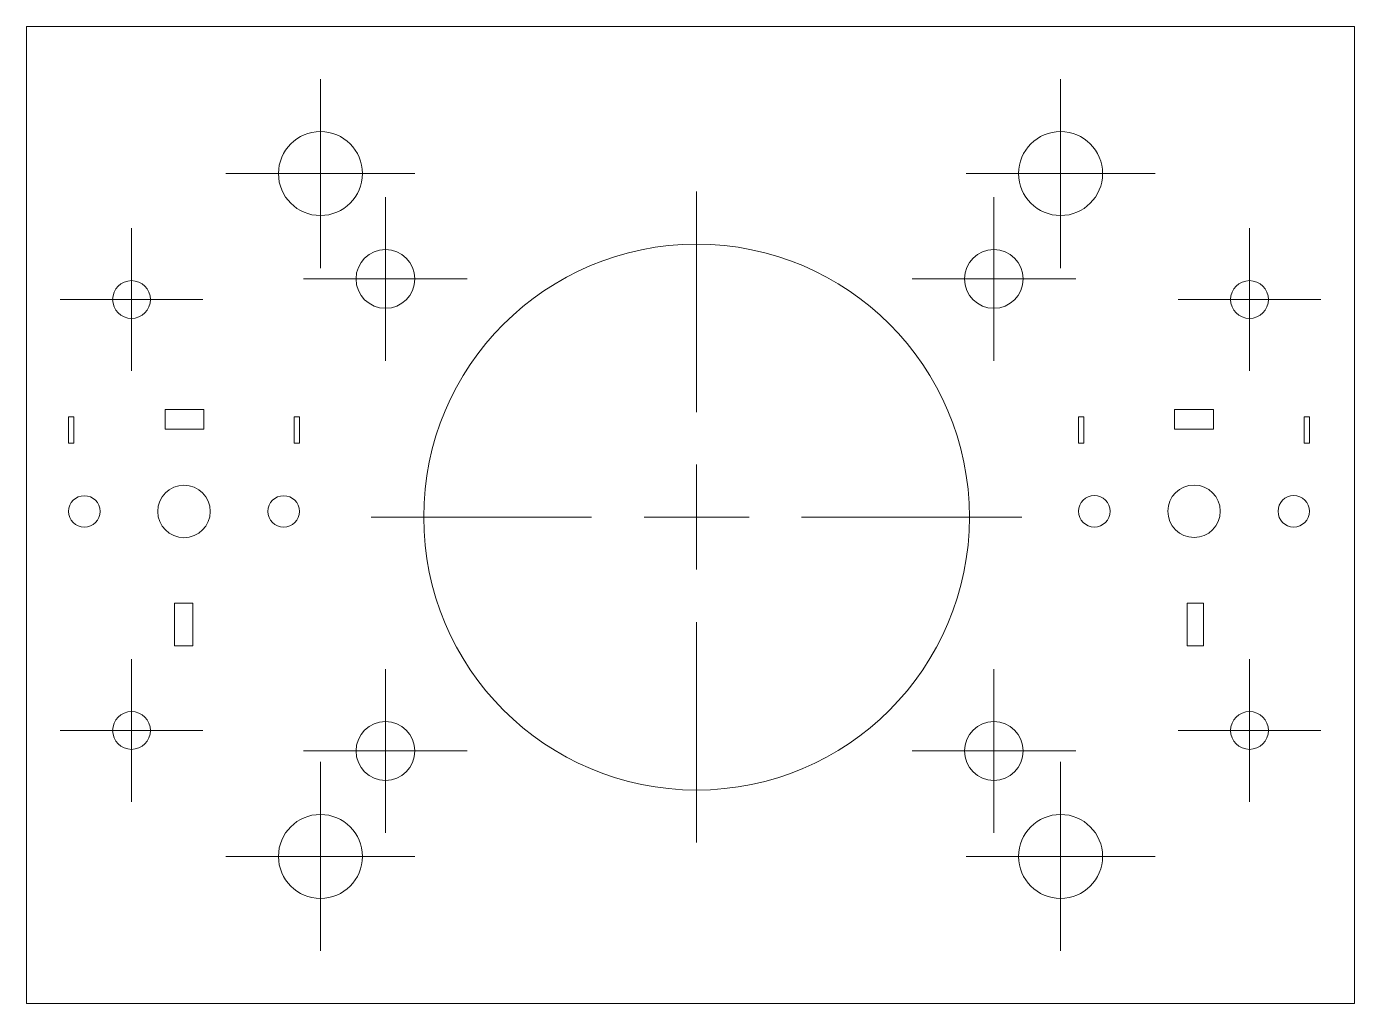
# Model space of a CAD drawing. Header units: millimetres. Extents: x 113.1 to 176.3, y 91.1 to 137.7.
import ezdxf

# ---------------------------------------------------------------- set-up
doc = ezdxf.new("R2010")
doc.units = ezdxf.units.MM

# ---------------------------------------------------------------- blocks, each defined once
blk = doc.blocks.new('SW_CENTERMARKSYMBOL_0')
at = {"color": 0, "linetype": 'Continuous', "lineweight": 0}
for p, q in [((0, 2.5), (0, 3.9)), ((0, 0), (0, 2.5)), ((-2.5, 0), (-3.9, 0)), ((0, 0), (-2.5, 0)), ((0, 0), (0, -2.5)), ((0, 0), (2.5, 0)), ((2.5, 0), (3.9, 0)), ((0, -2.5), (0, -3.9))]:
    blk.add_line(p, q, dxfattribs=at)
blk = doc.blocks.new('SW_CENTERMARKSYMBOL_1')
at = {"color": 0, "linetype": 'Continuous', "lineweight": 0}
for p, q in [((0, 2.5), (0, 3.9)), ((0, 0), (0, 2.5)), ((-2.5, 0), (-3.9, 0)), ((0, 0), (-2.5, 0)), ((0, 0), (0, -2.5)), ((0, 0), (2.5, 0)), ((2.5, 0), (3.9, 0)), ((0, -2.5), (0, -3.9))]:
    blk.add_line(p, q, dxfattribs=at)
blk = doc.blocks.new('SW_CENTERMARKSYMBOL_2')
at = {"color": 0, "linetype": 'Continuous', "lineweight": 0}
for p, q in [((0, 2.5), (0, 3.9)), ((0, 0), (0, 2.5)), ((-2.5, 0), (-3.9, 0)), ((0, 0), (-2.5, 0)), ((0, 0), (0, -2.5)), ((0, 0), (2.5, 0)), ((2.5, 0), (3.9, 0)), ((0, -2.5), (0, -3.9))]:
    blk.add_line(p, q, dxfattribs=at)
blk = doc.blocks.new('SW_CENTERMARKSYMBOL_3')
at = {"color": 0, "linetype": 'Continuous', "lineweight": 0}
for p, q in [((0, 2.5), (0, 3.9)), ((0, 0), (0, 2.5)), ((-2.5, 0), (-3.9, 0)), ((0, 0), (-2.5, 0)), ((0, 0), (0, -2.5)), ((0, 0), (2.5, 0)), ((2.5, 0), (3.9, 0)), ((0, -2.5), (0, -3.9))]:
    blk.add_line(p, q, dxfattribs=at)
blk = doc.blocks.new('SW_CENTERMARKSYMBOL_4')
at = {"color": 0, "linetype": 'Continuous', "lineweight": 0}
for p, q in [((0, 5), (0, 15.5)), ((0, 0), (0, 2.5)), ((-5, 0), (-15.5, 0)), ((0, 0), (-2.5, 0)), ((0, 0), (0, -2.5)), ((0, 0), (2.5, 0)), ((5, 0), (15.5, 0)), ((0, -5), (0, -15.5))]:
    blk.add_line(p, q, dxfattribs=at)
blk = doc.blocks.new('SW_CENTERMARKSYMBOL_5')
at = {"color": 0, "linetype": 'Continuous', "lineweight": 0}
for p, q in [((0, 2.5), (0, 3.4)), ((0, 0), (0, 2.5)), ((-2.5, 0), (-3.4, 0)), ((0, 0), (-2.5, 0)), ((0, 0), (0, -2.5)), ((0, 0), (2.5, 0)), ((2.5, 0), (3.4, 0)), ((0, -2.5), (0, -3.4))]:
    blk.add_line(p, q, dxfattribs=at)
blk = doc.blocks.new('SW_CENTERMARKSYMBOL_6')
at = {"color": 0, "linetype": 'Continuous', "lineweight": 0}
for p, q in [((0, 2.5), (0, 3.4)), ((0, 0), (0, 2.5)), ((-2.5, 0), (-3.4, 0)), ((0, 0), (-2.5, 0)), ((0, 0), (0, -2.5)), ((0, 0), (2.5, 0)), ((2.5, 0), (3.4, 0)), ((0, -2.5), (0, -3.4))]:
    blk.add_line(p, q, dxfattribs=at)
blk = doc.blocks.new('SW_CENTERMARKSYMBOL_7')
at = {"color": 0, "linetype": 'Continuous', "lineweight": 0}
for p, q in [((0, 2.5), (0, 3.4)), ((0, 0), (0, 2.5)), ((-2.5, 0), (-3.4, 0)), ((0, 0), (-2.5, 0)), ((0, 0), (0, -2.5)), ((0, 0), (2.5, 0)), ((2.5, 0), (3.4, 0)), ((0, -2.5), (0, -3.4))]:
    blk.add_line(p, q, dxfattribs=at)
blk = doc.blocks.new('SW_CENTERMARKSYMBOL_8')
at = {"color": 0, "linetype": 'Continuous', "lineweight": 0}
for p, q in [((0, 2.5), (0, 3.4)), ((0, 0), (0, 2.5)), ((-2.5, 0), (-3.4, 0)), ((0, 0), (-2.5, 0)), ((0, 0), (0, -2.5)), ((0, 0), (2.5, 0)), ((2.5, 0), (3.4, 0)), ((0, -2.5), (0, -3.4))]:
    blk.add_line(p, q, dxfattribs=at)
blk = doc.blocks.new('SW_CENTERMARKSYMBOL_9')
at = {"color": 0, "linetype": 'Continuous', "lineweight": 0}
for p, q in [((0, 2.5), (0, 4.5)), ((0, 0), (0, 2.5)), ((-2.5, 0), (-4.5, 0)), ((0, 0), (-2.5, 0)), ((0, 0), (0, -2.5)), ((0, 0), (2.5, 0)), ((2.5, 0), (4.5, 0)), ((0, -2.5), (0, -4.5))]:
    blk.add_line(p, q, dxfattribs=at)
blk = doc.blocks.new('SW_CENTERMARKSYMBOL_10')
at = {"color": 0, "linetype": 'Continuous', "lineweight": 0}
for p, q in [((0, 2.5), (0, 4.5)), ((0, 0), (0, 2.5)), ((-2.5, 0), (-4.5, 0)), ((0, 0), (-2.5, 0)), ((0, 0), (0, -2.5)), ((0, 0), (2.5, 0)), ((2.5, 0), (4.5, 0)), ((0, -2.5), (0, -4.5))]:
    blk.add_line(p, q, dxfattribs=at)
blk = doc.blocks.new('SW_CENTERMARKSYMBOL_11')
at = {"color": 0, "linetype": 'Continuous', "lineweight": 0}
for p, q in [((0, 2.5), (0, 4.5)), ((0, 0), (0, 2.5)), ((-2.5, 0), (-4.5, 0)), ((0, 0), (-2.5, 0)), ((0, 0), (0, -2.5)), ((0, 0), (2.5, 0)), ((2.5, 0), (4.5, 0)), ((0, -2.5), (0, -4.5))]:
    blk.add_line(p, q, dxfattribs=at)
blk = doc.blocks.new('SW_CENTERMARKSYMBOL_12')
at = {"color": 0, "linetype": 'Continuous', "lineweight": 0}
for p, q in [((0, 2.5), (0, 4.5)), ((0, 0), (0, 2.5)), ((-2.5, 0), (-4.5, 0)), ((0, 0), (-2.5, 0)), ((0, 0), (0, -2.5)), ((0, 0), (2.5, 0)), ((2.5, 0), (4.5, 0)), ((0, -2.5), (0, -4.5))]:
    blk.add_line(p, q, dxfattribs=at)

msp = doc.modelspace()

# ---------------------------------------------------------------- linework, layer by layer
at = {"color": 7, "linetype": 'Continuous', "lineweight": 15}
for p, q in [((113.066, 137.653), (113.066, 91.128)), ((176.327, 137.653), (113.066, 137.653)), ((176.327, 91.128), (176.327, 137.653)), ((115.316, 119.06), (115.066, 119.06)), ((115.066, 119.06), (115.066, 117.81)), ((115.316, 117.81), (115.316, 119.06)), ((121.512, 119.417), (119.671, 119.417)), ((119.671, 119.417), (119.671, 118.483)), ((121.512, 118.483), (121.512, 119.417)), ((126.066, 119.06), (125.816, 119.06)), ((125.816, 119.06), (125.816, 117.81)), ((126.066, 117.81), (126.066, 119.06)), ((163.437, 119.068), (163.187, 119.068)), ((163.187, 119.068), (163.187, 117.818)), ((163.437, 117.818), (163.437, 119.068)), ((169.615, 119.417), (167.762, 119.417)), ((167.762, 119.417), (167.762, 118.483)), ((169.615, 118.483), (169.615, 119.417)), ((174.187, 119.068), (173.937, 119.068)), ((173.937, 119.068), (173.937, 117.818)), ((174.187, 117.818), (174.187, 119.068)), ((119.671, 118.483), (121.512, 118.483)), ((167.762, 118.483), (169.615, 118.483)), ((115.066, 117.81), (115.316, 117.81)), ((125.816, 117.81), (126.066, 117.81)), ((163.187, 117.818), (163.437, 117.818)), ((173.937, 117.818), (174.187, 117.818)), ((120.993, 110.185), (120.112, 110.185)), ((120.112, 110.185), (120.112, 108.162)), ((120.993, 108.162), (120.993, 110.185)), ((169.142, 110.185), (168.359, 110.185)), ((168.359, 110.185), (168.359, 108.162)), ((169.142, 108.162), (169.142, 110.185)), ((120.112, 108.162), (120.993, 108.162)), ((168.359, 108.162), (169.142, 108.162)), ((113.066, 91.128), (176.327, 91.128))]:
    msp.add_line(p, q, dxfattribs=at)
for centre, radius in [((127.066, 130.653), 2), ((162.327, 130.653), 2), ((144.985, 114.29), 13), ((130.163, 125.634), 1.4), ((159.149, 125.634), 1.4), ((118.066, 124.653), 0.9), ((171.327, 124.653), 0.9), ((118.066, 104.128), 0.9), ((171.327, 104.128), 0.9), ((130.163, 103.151), 1.4), ((159.149, 103.151), 1.4), ((127.066, 98.128), 2), ((162.327, 98.128), 2)]:
    msp.add_circle(centre, radius, dxfattribs=at)
for points, knots in [([(121.817, 114.56), (121.817, 115.25), (121.256, 115.81), (120.566, 115.81), (119.876, 115.81), (119.316, 115.25), (119.316, 114.56)], [2, 2, 2, 2, 3, 3, 3, 4, 4, 4, 4]), ([(169.937, 114.568), (169.937, 115.258), (169.377, 115.818), (168.687, 115.818), (167.997, 115.818), (167.437, 115.258), (167.437, 114.568)], [2, 2, 2, 2, 3, 3, 3, 4, 4, 4, 4]), ([(116.566, 114.56), (116.566, 114.974), (116.231, 115.31), (115.817, 115.31), (115.402, 115.31), (115.066, 114.974), (115.066, 114.56)], [2, 2, 2, 2, 3, 3, 3, 4, 4, 4, 4]), ([(126.066, 114.56), (126.066, 114.974), (125.73, 115.31), (125.316, 115.31), (124.902, 115.31), (124.566, 114.974), (124.566, 114.56)], [2, 2, 2, 2, 3, 3, 3, 4, 4, 4, 4]), ([(164.687, 114.568), (164.687, 114.982), (164.351, 115.318), (163.937, 115.318), (163.523, 115.318), (163.187, 114.982), (163.187, 114.568)], [2, 2, 2, 2, 3, 3, 3, 4, 4, 4, 4]), ([(174.187, 114.568), (174.187, 114.982), (173.851, 115.318), (173.437, 115.318), (173.023, 115.318), (172.687, 114.982), (172.687, 114.568)], [2, 2, 2, 2, 3, 3, 3, 4, 4, 4, 4]), ([(115.066, 114.56), (115.066, 114.146), (115.402, 113.81), (115.817, 113.81), (116.231, 113.81), (116.566, 114.146), (116.566, 114.56)], [0, 0, 0, 0, 1, 1, 1, 2, 2, 2, 2]), ([(119.316, 114.56), (119.316, 113.87), (119.876, 113.31), (120.566, 113.31), (121.256, 113.31), (121.817, 113.87), (121.817, 114.56)], [0, 0, 0, 0, 1, 1, 1, 2, 2, 2, 2]), ([(124.566, 114.56), (124.566, 114.146), (124.902, 113.81), (125.316, 113.81), (125.73, 113.81), (126.066, 114.146), (126.066, 114.56)], [0, 0, 0, 0, 1, 1, 1, 2, 2, 2, 2]), ([(163.187, 114.568), (163.187, 114.154), (163.523, 113.818), (163.937, 113.818), (164.351, 113.818), (164.687, 114.154), (164.687, 114.568)], [0, 0, 0, 0, 1, 1, 1, 2, 2, 2, 2]), ([(167.437, 114.568), (167.437, 113.878), (167.997, 113.318), (168.687, 113.318), (169.377, 113.318), (169.937, 113.878), (169.937, 114.568)], [0, 0, 0, 0, 1, 1, 1, 2, 2, 2, 2]), ([(172.687, 114.568), (172.687, 114.154), (173.023, 113.818), (173.437, 113.818), (173.851, 113.818), (174.187, 114.154), (174.187, 114.568)], [0, 0, 0, 0, 1, 1, 1, 2, 2, 2, 2])]:
    msp.add_open_spline(points, degree=3, knots=knots, dxfattribs=at)

# ---------------------------------------------------------------- block references
at = {"color": 7, "linetype": 'Continuous', "lineweight": 0}
for name, p in [('SW_CENTERMARKSYMBOL_12', (127.066, 130.653)), ('SW_CENTERMARKSYMBOL_9', (162.327, 130.653)), ('SW_CENTERMARKSYMBOL_4', (144.985, 114.29)), ('SW_CENTERMARKSYMBOL_0', (130.163, 125.634)), ('SW_CENTERMARKSYMBOL_1', (159.149, 125.634)), ('SW_CENTERMARKSYMBOL_5', (118.066, 124.653)), ('SW_CENTERMARKSYMBOL_7', (171.327, 124.653)), ('SW_CENTERMARKSYMBOL_6', (118.066, 104.128)), ('SW_CENTERMARKSYMBOL_3', (130.163, 103.151)), ('SW_CENTERMARKSYMBOL_2', (159.149, 103.151)), ('SW_CENTERMARKSYMBOL_8', (171.327, 104.128)), ('SW_CENTERMARKSYMBOL_11', (127.066, 98.128)), ('SW_CENTERMARKSYMBOL_10', (162.327, 98.128))]:
    msp.add_blockref(name, p, dxfattribs=at)

doc.saveas('drawing.dxf')
